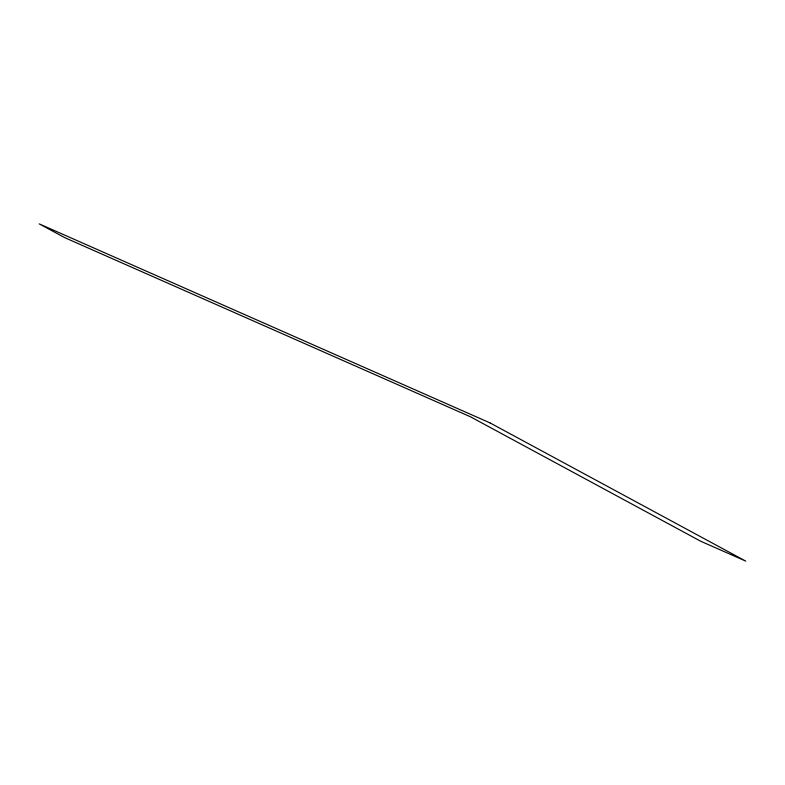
<?xml version="1.0" encoding="UTF-8"?>
<svg xmlns="http://www.w3.org/2000/svg" width="785" height="785" viewBox="0 0 785 785"><rect width="100%" height="100%" fill="white"/><g stroke="black" fill="none" stroke-linecap="round" stroke-linejoin="round"><path stroke-width="1.18" d="M490.017 422.899L39.25 223.882L64.821 237.698L470.509 416.815L700.671 541.218L745.75 561.118L490.017 422.899"/></g></svg>
